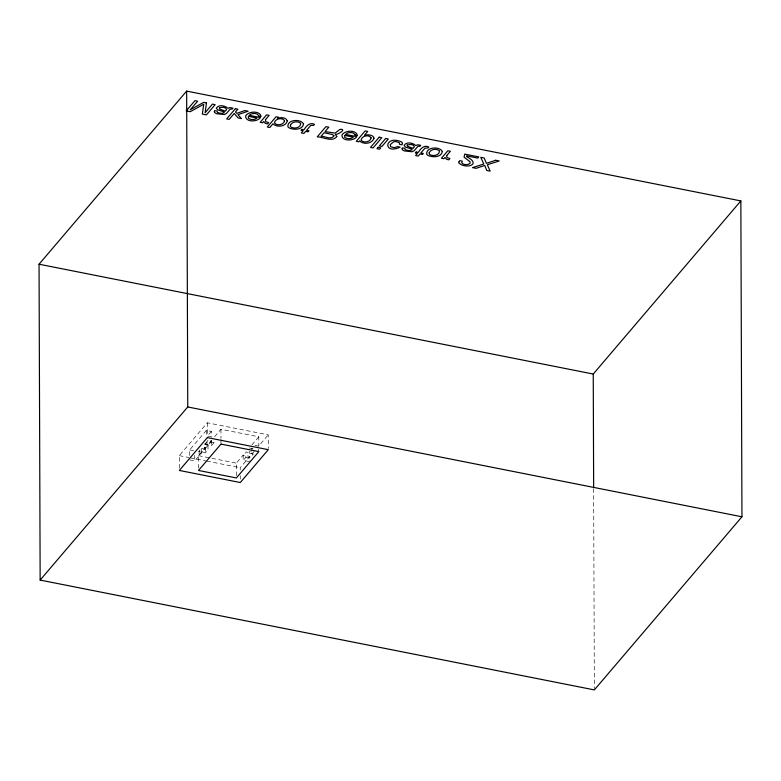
<?xml version="1.0" encoding="UTF-8"?>
<svg xmlns="http://www.w3.org/2000/svg" width="781" height="781" viewBox="0 0 781 781"><rect width="100%" height="100%" fill="white"/><g stroke="black" fill="none" stroke-linecap="round" stroke-linejoin="round"><path stroke-width="0.59" stroke-dasharray="3.9 2.93" d="M179.347 468.17L179.298 455.635L207.307 422.785L268.244 434.861L268.293 448.538M189.734 455.45L189.715 449.885L206.321 430.409L211.329 431.405L211.348 435.857M211.329 431.405L207.414 436.003L214.092 437.321L220.945 429.286L258.794 436.784L258.823 445.902M198.511 468.18L198.472 455.645L205.325 447.601L201.986 446.937M201.449 453.048L201.43 448.304L198.667 451.545L205.344 452.873L208.019 449.739L208 444.467L211.417 440.464L208.078 439.801M189.754 459.892L194.762 460.888L211.368 441.411L207.356 440.621M204.749 444.409L211.436 445.736L214.111 442.593L214.101 440.484M236.36 475.678L236.321 463.143L243.174 455.098L249.852 456.426L249.871 461.698M258.794 436.784L251.941 444.828L258.618 446.146L268.244 434.861M248.758 461.473L243.194 460.37L245.869 457.236L245.849 451.965L252.527 453.292L255.26 450.09M253.737 454.112L249.285 453.234L251.96 450.09L251.951 447.991M240.236 469.996L240.236 467.712L249.852 456.426M249.266 447.962L253.718 448.841M214.111 442.593L207.424 441.275L204.661 444.516L204.681 449.26M204.661 443.803L208 444.467M201.342 448.411L208.019 449.739M245.869 457.236L251.433 458.34M189.715 449.885L194.723 450.881M198.472 455.645L236.321 463.143M179.298 455.635L188.856 457.529M190.056 457.773L205.588 460.849M206.78 461.083L240.236 467.712M593.648 488.681L594.351 688.686M258.628 449.309L258.638 451.418M252.527 453.292L252.536 455.401M249.276 451.125L249.285 453.234M243.174 455.098L243.194 460.37M240.255 475.688L240.275 479.104M220.945 429.286L220.974 438.395M220.984 439.537L220.994 442.954M211.417 440.464L211.436 445.736M207.307 422.785L207.356 436.462M206.965 441.812L206.985 446.556M206.321 430.409L206.34 435.974M205.325 447.601L205.344 452.873M199.126 451.008L199.145 455.753M194.742 455.323L194.762 460.888"/><path stroke-width="1.17" d="M39.05 264.212L186.649 91.094L740.847 200.922L741.95 516.788L594.351 689.906L40.153 580.078L39.05 264.212L593.248 374.04L740.847 200.922M40.153 580.078L187.752 406.96L186.649 91.094M187.752 406.96L741.95 516.788M593.248 374.04L593.648 487.461M258.579 115.461L258.57 116.008L261.108 116.506C260.005 110.511 248.563 110.99 245.624 115.9C245.273 122.48 257.457 122.109 260.473 117.54L249.217 115.305C251.511 112.952 256.627 112.571 258.579 115.461M290.444 125.126L290.425 126.249A3.798 1.845 -0.2 0 0 292.065 127.537C295.277 128.787 300.431 127.713 300.734 123.671L300.509 123.144C297.493 120.879 292.143 121.475 290.444 125.126M354.916 134.557L354.906 135.093L357.444 135.601C356.341 129.607 344.899 130.085 341.961 134.996C341.609 141.566 353.793 141.205 356.81 136.636L345.553 134.4C347.848 132.038 352.963 131.657 354.916 134.557M429.238 152.627L429.218 153.759A3.798 1.845 -0.2 0 0 430.858 155.048C434.07 156.288 439.225 155.224 439.527 151.182L439.303 150.655C436.286 148.38 430.936 148.986 429.238 152.627M303.555 123.974C302.696 129.587 295.101 129.939 290.747 128.543A6.863 3.329 -0.2 0 1 287.925 126.766C286.93 119.464 300.734 118.507 303.555 123.974M442.349 151.485C441.49 157.088 433.894 157.44 429.54 156.044A6.863 3.329 -0.2 0 1 426.719 154.267C425.723 146.965 439.527 146.008 442.349 151.485M287.281 120.772C286.227 126.786 276.738 127.713 272.989 123.788L269.826 127.508L267.307 127.01L276.074 116.74L278.446 117.209L277.636 118.165C280.779 117.287 285.914 117.189 287.281 120.772M402.41 143.362L402.069 144.797L399.56 144.3L399.374 142.728L396.221 141.605A3.427 1.66 -0.2 0 0 393.507 141.908L390.227 144.661L390.676 146.769L394.2 147.677L397.588 146.613L400.097 147.111C382.817 155.263 384.379 134.683 401.102 141.712A5.701 2.763 -0.2 0 1 402.41 143.362M458.984 161.892L458.896 162.985C465.525 169.526 482.375 164.527 466.618 156.708L466.579 155.878L477.796 158.094L478.812 156.913L464.705 154.121L464.08 157.166L470.064 161.784L470.113 163.336C467.917 165.201 463.387 165.25 461.708 162.751L462.342 161.179L459.716 160.661L458.984 161.892M371.141 137.905C370.389 142.035 363.985 143.265 361.281 140.414L361.164 139.731C362.081 135.66 369.091 134.264 371.141 137.905M206.457 102.936L205.11 112.767L212.412 104.117L215.126 104.654L206.389 114.895L202.347 114.094L203.714 104.244L190.281 111.703L186.2 110.892L194.928 100.651L197.652 101.198L190.213 109.818L203.636 102.379L206.457 102.936M214.375 111.312L214.472 112.454L216.552 113.723L224.44 114.524L226.47 113.43L230.141 109.135L232.182 109.076L232.963 108.149L230.044 107.563L227.935 108.354C225.289 105.513 218.387 104.244 216.288 108.256L217.85 109.906L224.147 111.868L224.147 112.718L221.082 113.45L217.362 112.454L217.186 111.127L214.775 110.648L214.375 111.312M402.147 148.527L402.254 149.669L404.324 150.938L412.212 151.739L414.252 150.645L417.913 146.35L419.953 146.291L420.744 145.364L417.825 144.778L415.707 145.569C413.061 142.728 406.159 141.459 404.06 145.471L405.622 147.121L411.919 149.083L411.919 149.932L408.863 150.665L405.134 149.669L404.958 148.341L402.557 147.863L402.147 148.527M284.567 120.889C283.571 125.019 276.962 126.21 274.463 122.89C274.853 118.605 282.849 116.974 284.567 120.889M333.936 135.787C331.525 140.385 324.623 136.05 321.098 136.236L324.086 132.741L332.394 134.498L333.936 135.787M373.953 138.247C372.234 143.85 363.292 144.885 359.641 140.824L358.801 141.82L356.282 141.322L365.157 130.915L367.744 131.423L364.493 135.24C367.548 134.517 371.776 134.469 373.796 137.3L373.953 138.247M219.412 107.827L219.705 109.115L225.406 111.136L226.597 109.565L225.543 108.032L223.161 107.202L219.412 107.827M407.184 145.041L407.487 146.32L413.188 148.351L414.369 146.779L413.315 145.246L410.943 144.417L407.184 145.041M248.436 116.32L248.368 118.156C250.681 120.167 254.694 120.059 256.978 118.009L248.436 116.32M344.772 135.416L344.694 137.251C347.018 139.252 351.02 139.145 353.305 137.105L344.772 135.416M265.481 119.659L265.686 121.651L268.684 122.607L267.551 123.925L265.364 123.378L263.744 121.514L262.65 122.802L260.2 122.314L266.555 114.856L269.142 115.363L265.481 119.659M446.732 155.575L446.937 157.567L449.934 158.523L448.811 159.851L446.615 159.295L444.994 157.43L443.901 158.719L441.45 158.24L447.806 150.772L450.393 151.28L446.732 155.575M336.796 136.538C332.247 142.572 322.953 136.831 317.232 136.86L325.96 126.62L328.811 127.186L325.072 131.579L335.108 133.102L339.96 129.392C347.213 128.553 338.339 134.713 335.391 134.371L336.796 136.538M235.403 108.676L226.675 118.917L229.155 119.405L234.222 113.46L238.146 117.951L241.446 118.605L237.951 114.641L248.143 111.205L244.844 110.551L236.838 113.362L235.501 111.966L237.883 109.164L235.403 108.676M301.896 129.382L301.017 130.407L303.096 130.817L301.32 132.907L303.936 133.424L305.713 131.335L308.163 131.823L309.032 130.798L306.582 130.31L310.74 125.438L313.679 125.35L314.528 124.355C309.891 121.846 306.172 126.092 303.975 129.792L301.896 129.382M379.234 137.183L370.506 147.424L373.084 147.931L381.811 137.69L379.234 137.183M378.17 147.277L376.959 148.702L379.586 149.22L380.796 147.794L378.17 147.277M385.687 138.462L379.351 145.891L381.977 146.408L388.313 138.979L385.687 138.462M416.185 152.031L415.316 153.056L417.396 153.466L415.619 155.556L418.225 156.073L420.002 153.984L422.453 154.472L423.331 153.447L420.871 152.959L425.03 148.087L427.978 147.999L428.818 147.004C424.19 144.505 420.461 148.741 418.265 152.441L416.185 152.031M207.365 437.594L179.357 470.455L240.284 482.531L268.293 449.671L207.365 437.594M220.994 444.096L198.52 470.455L236.37 477.952L258.843 451.594L220.994 444.096M495.691 160.261L486.417 163.346L484.171 157.977L480.735 157.293L483.8 164.039L472.476 167.632L476.049 168.335L484.767 165.484L486.758 170.463L490.156 171.137L487.344 164.742L499.235 160.964L495.691 160.261"/></g></svg>
